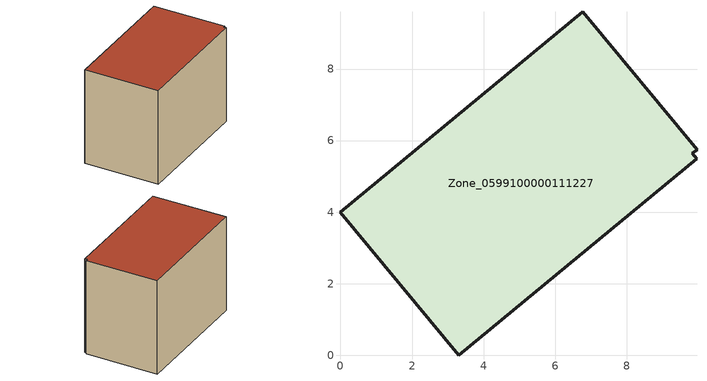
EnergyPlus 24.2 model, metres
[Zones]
Zone_0599100000111227
 floor ground (C_G): 9.97,5.74 9.84,5.64 9.96,5.5 3.31,0 0,4 6.77,9.6 z0
 wall outside (C_F): 9.97,5.74 6.77,9.6 0,4 3.31,0 9.96,5.5 9.84,5.64 9.97,5.74 z0:6.69
 roof outside (C_R): 9.84,5.64 9.97,5.74 6.77,9.6 0,4 3.31,0 9.96,5.5 z6.69
[BUILDING]
Pand.0599100000111227: North Axis=0; Terrain=City; Loads Convergence Tolerance Value=0.04; Temperature Convergence Tolerance Value=0.4; Solar Distribution=FullExterior; Maximum Number of Warmup Days=25; Minimum Number of Warmup Days=1
[Site:Location]
Rotterdam.The.Hague.AP_ZH_NLD Design_Conditions: Latitude=51.96; Longitude=4.45; Time Zone=1; Elevation=-4.5
[SITE:GROUNDTEMPERATURE:BUILDINGSURFACE]
18, 18, 18, 18, 18, 18, 18, 18, 18, 18, 18, 18
[MATERIAL] Thermal Absorptance=0.9; Solar Absorptance=0.7; Visible Absorptance=0.7
Name | Roughness | Thickness | Conductivity | Density | Specific Heat
G.TI.1946 | MediumSmooth | 0.15 | 1 | 540 | 1210
F.TI.1946 | Rough | 0.3 | 0.857143 | 1920 | 840
R.TI.1946 | MediumRough | 0.2 | 0.1 | 1500 | 1000
[CONSTRUCTION]
C_G: G.TI.1946
C_F: F.TI.1946
C_R: R.TI.1946
[ZONE]
Zone_0599100000111227: Type=1; Multiplier=1; Ceiling Height=Autocalculate; Volume=Autocalculate; Floor Area=autocalculate; Part of Total Floor Area=Yes
[ZONEINFILTRATION:DESIGNFLOWRATE]
Infil_Zone_0599100000111227: Zone or ZoneList or Space or SpaceList=Zone_0599100000111227; Schedule=AlwaysOn; Design Flow Rate Calculation Method=Flow/Area; Flow Rate per Floor Area=0.003; Constant Term Coefficient=1; Temperature Term Coefficient=0; Velocity Term Coefficient=0; Velocity Squared Term Coefficient=0
[HVACTEMPLATE:ZONE:IDEALLOADSAIRSYSTEM]
Zone_0599100000111227: Maximum Heating Supply Air Temperature=50; Minimum Cooling Supply Air Temperature=13; Maximum Heating Supply Air Humidity Ratio=0.0156; Minimum Cooling Supply Air Humidity Ratio=0.0077; Heating Limit=NoLimit; Cooling Limit=NoLimit; Dehumidification Control Type=ConstantSensibleHeatRatio; Cooling Sensible Heat Ratio=0.7; Dehumidification Setpoint=60; Humidification Control Type=None; Humidification Setpoint=30; Outdoor Air Method=None; Outdoor Air Flow Rate per Person=0.00944; Outdoor Air Flow Rate per Zone Floor Area=0; Outdoor Air Flow Rate per Zone=0; Demand Controlled Ventilation Type=None; Outdoor Air Economizer Type=NoEconomizer; Heat Recovery Type=None; Sensible Heat Recovery Effectiveness=0.7; Latent Heat Recovery Effectiveness=0.65
[ZONECONTROL:THERMOSTAT]
ThermostatControl_Zone_0599100000111227: Zone or ZoneList=Zone_0599100000111227; Control Type Schedule=DualSetpointControlType; Control 1=Thermostat_Zone_0599100000111227; Temperature Difference Between Cutout And Setpoint=0
[THERMOSTATSETPOINT:DUALSETPOINT]
Thermostat_Zone_0599100000111227: Heating Setpoint Temperature Schedule=HeatingSetpoint_Zone_0599100000111227; Cooling Setpoint Temperature Schedule=CoolingSetpoint_Zone_0599100000111227
[SCHEDULE:COMPACT]
HeatingSetpoint_Zone_0599100000111227: Through: 12/31, For: AllDays, Until: 24:00, 21
CoolingSetpoint_Zone_0599100000111227: Through: 12/31, For: AllDays, Until: 24:00, 24
DualSetpointControlType: Through: 12/31, For: AllDays, Until: 24:00, 4
AlwaysOn: Through: 12/31, For: AllDays, Until: 24:00, 1
